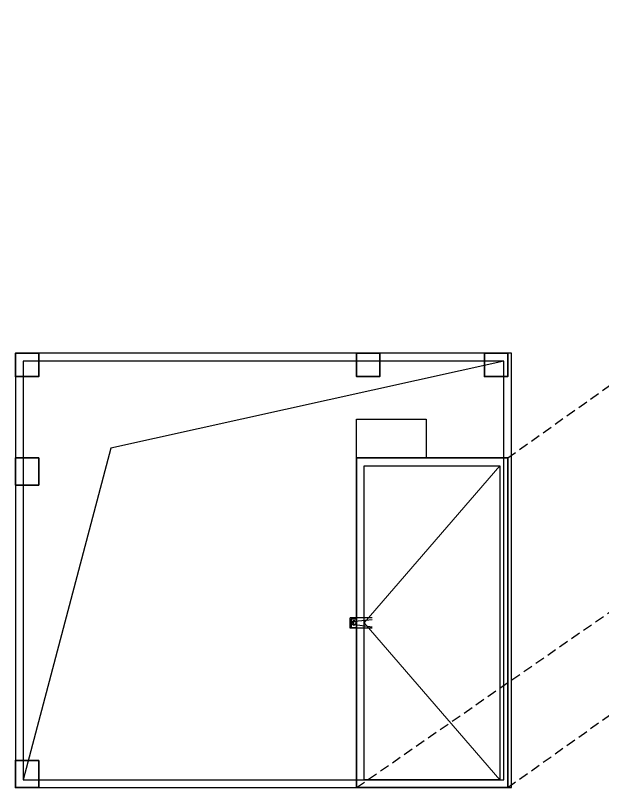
# Model space of a CAD drawing. Extents: x 196430 to 818205, y 904526 to 1974626.
# Drawn here: x 705492 to 720640, y 927765 to 947678 of the extents above; entities that cross this region are included whole.
import ezdxf

# ---------------------------------------------------------------- set-up
doc = ezdxf.new("R2010")
doc.units = 0
doc.header["$LTSCALE"] = 1000
doc.header["$MEASUREMENT"] = 0
doc.linetypes.add('arch-1#教学楼$0$( Hidden )', pattern=[0.375, 0.25, -0.125])
for name, color, linetype in [('arch', 8, 'Continuous'), ('arch-1#教学楼$0$_0', 8, 'Continuous'), ('arch-1#教学楼$0$A-FINI', 8, 'Continuous'), ('arch-1#教学楼$0$line', 8, 'Continuous'), ('arch-1#教学楼$0$WATER', 8, 'Continuous'), ('arch-1#教学楼$0$虚线墙体', 8, 'Continuous')]:
    doc.layers.add(name, color=color, linetype=linetype)
doc.layers.add('arch-1#教学楼$0$3T_GLASS', color=8, linetype='Continuous', lineweight=0)
doc.layers.add('arch-1#教学楼$0$砼柱', color=8, linetype='Continuous', lineweight=35)

# ---------------------------------------------------------------- blocks, each defined once
blk = doc.blocks.new('arch-1#教学楼$0$wateroutlet')
at = {"layer": 'arch-1#教学楼$0$WATER'}
for p, q in [((917915, 751106), (917915, 751666)), ((918187, 751666), (917915, 751666)), ((917915, 751506), (917999, 751506)), ((917938, 751642), (917938, 751506)), ((917938, 751642), (918162, 751642)), ((918004, 751546), (917959, 751106)), ((918092, 751548), (918148, 751106)), ((918099, 751506), (918187, 751506)), ((918162, 751642), (918162, 751506)), ((918187, 751106), (918187, 751666))]:
    blk.add_line(p, q, dxfattribs=at)
blk.add_circle((918048, 751572), 55, dxfattribs=at)
blk.add_arc((918048, 751547), 44, 0.7795, 180.7795, dxfattribs=at)
blk = doc.blocks.new('arch-1#教学楼')
for points in [[(5271404, -22442), (5261269, -24686), (5259004, -33242)], [(5267604, -24942), (5271504, -24942), (5271504, -33442), (5267604, -33442), (5267604, -24942)], [(5267604, -24942), (5267604, -33442), (5271504, -33442), (5271504, -24942), (5267604, -24942)]]:
    blk.add_lwpolyline(points)
blk.add_lwpolyline([(5267804, -25142), (5271304, -25142), (5271304, -33242), (5267804, -33242)], close=True)
at = {"layer": 'arch-1#教学楼$0$3T_GLASS'}
blk.add_lwpolyline([(5271304, -25142), (5267804, -29192), (5271304, -33242)], dxfattribs=at)
at = {"layer": 'arch-1#教学楼$0$_0'}
blk.add_lwpolyline([(5267604, -25042), (5267604, -23942), (5269404, -23942), (5269404, -24942)], dxfattribs=at)
at = {"layer": 'arch-1#教学楼$0$A-FINI'}
blk.add_lwpolyline([(5258804, -22242), (5258804, -33442), (5271604, -33442), (5271604, -22242), (5258804, -22242)], dxfattribs=at)
blk.add_lwpolyline([(5259004, -22442), (5259004, -33242), (5271404, -33242), (5271404, -22442)], close=True, dxfattribs=at)
at = {"layer": 'arch-1#教学楼$0$砼柱', "lineweight": 35}
for points in [[(5259404, -22242), (5258804, -22242), (5258804, -22842), (5259404, -22842)], [(5268204, -22242), (5267604, -22242), (5267604, -22842), (5268204, -22842)], [(5271504, -22242), (5270904, -22242), (5270904, -22842), (5271504, -22842)], [(5259404, -24942), (5258804, -24942), (5258804, -25642), (5259404, -25642)], [(5259404, -32742), (5258804, -32742), (5258804, -33442), (5259404, -33442)]]:
    blk.add_lwpolyline(points, close=True, dxfattribs=at)
at = {"layer": 'arch-1#教学楼$0$虚线墙体', "color": 251, "linetype": 'arch-1#教学楼$0$( Hidden )'}
for points in [[(5271504, -24942), (5287575, -13530)], [(5267604, -33442), (5284075, -22030)], [(5271504, -33442), (5287575, -22030)]]:
    blk.add_lwpolyline(points, dxfattribs=at)
at = {"layer": 'arch-1#教学楼$0$line', "xscale": -1, "rotation": 90}
blk.add_blockref('arch-1#教学楼$0$wateroutlet', (6019110, 888851), dxfattribs=at)

msp = doc.modelspace()

# ---------------------------------------------------------------- block references
at = {"layer": 'arch'}
msp.add_blockref('arch-1#教学楼', (-4553312, 961208), dxfattribs=at)

doc.saveas('drawing.dxf')
